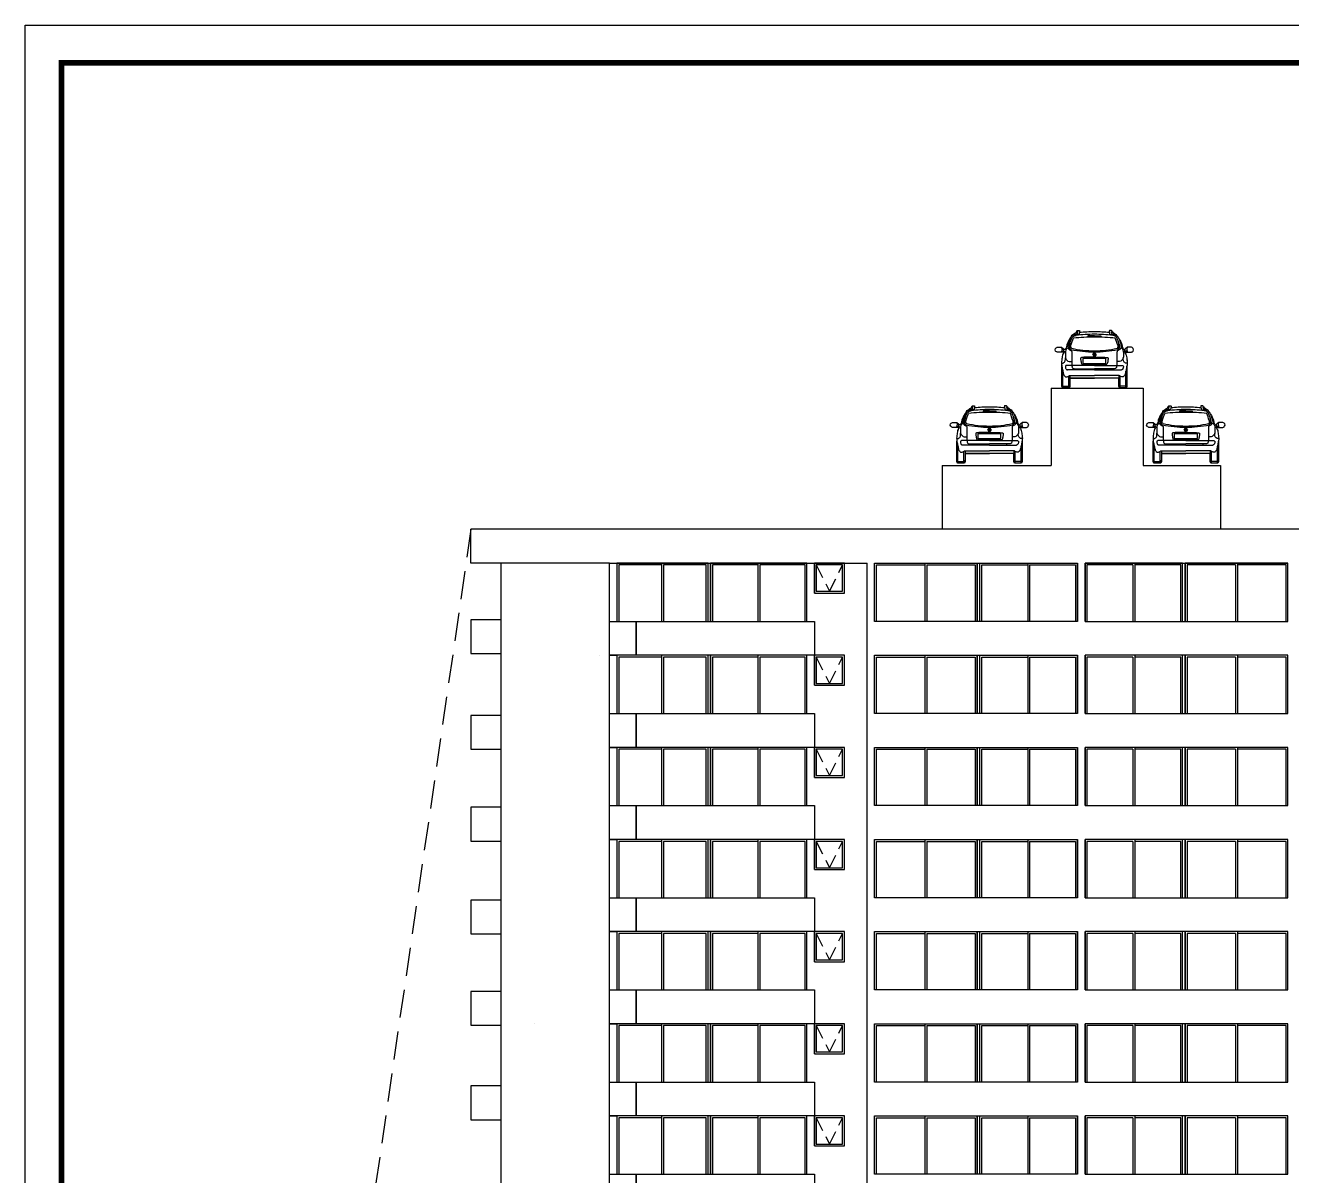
# Model space of a CAD drawing. Header units: millimetres. Extents: x 1217 to 2428, y 234 to 644.
# Drawn here: x 1978.52 to 2012.21, y 417.31 to 447.9 of the extents above; entities that cross this region are included whole.
import ezdxf

# ---------------------------------------------------------------- set-up
doc = ezdxf.new("R2010")
doc.units = ezdxf.units.MM
doc.linetypes.add('HIDDEN', pattern=[0.375, 0.25, -0.125])
doc.linetypes.add('HIDDEN2', pattern=[0.1875, 0.125, -0.0625])
for name, color, linetype in [('0.1', 251, 'Continuous'), ('0.2', 2, 'Continuous'), ('0.3', 6, 'Continuous')]:
    doc.layers.add(name, color=color, linetype=linetype)

# ---------------------------------------------------------------- blocks, each defined once
blk = doc.blocks.new('aut7')
at = {"layer": '0.1'}
for p, q in [((383849.373, 7753100.053, 0), (383849.373, 7753099.998, 0)), ((383849.393, 7753100.074, 0), (383849.393, 7753100.006, 0)), ((383849.448, 7753100.131, 0), (383849.412, 7753100.064, 0)), ((383849.448, 7753100.131, 0), (383849.419, 7753100.076, 0)), ((383849.468, 7753100.117, 0), (383849.45, 7753100.035, 0)), ((383849.522, 7753100.126, 0), (383849.511, 7753100.05, 0)), ((383849.522, 7753100.126, 0), (383849.517, 7753100.09, 0)), ((383849.917, 7753100.008, 0), (383849.745, 7753100.008, 0)), ((383849.745, 7753100.008, 0), (383849.745, 7753099.982, 0)), ((383849.745, 7753099.982, 0), (383849.917, 7753099.982, 0)), ((383849.917, 7753100.008, 0), (383850.089, 7753100.008, 0)), ((383850.089, 7753099.982, 0), (383849.917, 7753099.982, 0)), ((383850.089, 7753100.008, 0), (383850.089, 7753099.982, 0)), ((383850.313, 7753100.126, 0), (383850.323, 7753100.05, 0)), ((383850.313, 7753100.126, 0), (383850.318, 7753100.09, 0)), ((383850.367, 7753100.117, 0), (383850.384, 7753100.035, 0)), ((383850.386, 7753100.131, 0), (383850.422, 7753100.064, 0)), ((383850.386, 7753100.131, 0), (383850.416, 7753100.076, 0)), ((383850.441, 7753100.074, 0), (383850.441, 7753100.006, 0)), ((383850.461, 7753100.053, 0), (383850.461, 7753099.998, 0)), ((383849.103, 7753099.599, 0), (383849.102, 7753099.651, 0)), ((383850.731, 7753099.599, 0), (383850.732, 7753099.651, 0)), ((383849.11, 7753099.573, 0), (383848.933, 7753099.573, 0)), ((383849.11, 7753099.573, 0), (383848.933, 7753099.573, 0)), ((383849.047, 7753099.599, 0), (383849.116, 7753099.599, 0)), ((383849.116, 7753099.599, 0), (383849.11, 7753099.573, 0)), ((383849.316, 7753099.566, 0), (383849.316, 7753099.24, 0)), ((383849.917, 7753099.434, 0), (383849.672, 7753099.434, 0)), ((383849.872, 7753099.504, 0), (383849.901, 7753099.558, 0)), ((383849.872, 7753099.504, 0), (383849.901, 7753099.452, 0)), ((383849.872, 7753099.504, 0), (383849.898, 7753099.504, 0)), ((383849.898, 7753099.504, 0), (383849.911, 7753099.53, 0)), ((383849.898, 7753099.504, 0), (383849.912, 7753099.475, 0)), ((383849.901, 7753099.558, 0), (383849.917, 7753099.558, 0)), ((383849.901, 7753099.452, 0), (383849.917, 7753099.452, 0)), ((383849.911, 7753099.53, 0), (383849.917, 7753099.53, 0)), ((383849.912, 7753099.475, 0), (383849.917, 7753099.475, 0)), ((383849.933, 7753099.558, 0), (383849.917, 7753099.558, 0)), ((383849.924, 7753099.53, 0), (383849.917, 7753099.53, 0)), ((383849.922, 7753099.475, 0), (383849.917, 7753099.475, 0)), ((383849.933, 7753099.452, 0), (383849.917, 7753099.452, 0)), ((383849.917, 7753099.434, 0), (383850.162, 7753099.434, 0)), ((383849.936, 7753099.504, 0), (383849.922, 7753099.475, 0)), ((383849.936, 7753099.504, 0), (383849.924, 7753099.53, 0)), ((383849.963, 7753099.504, 0), (383849.933, 7753099.558, 0)), ((383849.963, 7753099.504, 0), (383849.933, 7753099.452, 0)), ((383849.963, 7753099.504, 0), (383849.936, 7753099.504, 0)), ((383850.518, 7753099.566, 0), (383850.518, 7753099.24, 0)), ((383850.718, 7753099.599, 0), (383850.724, 7753099.573, 0)), ((383850.788, 7753099.599, 0), (383850.718, 7753099.599, 0)), ((383850.724, 7753099.573, 0), (383850.902, 7753099.573, 0)), ((383850.724, 7753099.573, 0), (383850.902, 7753099.573, 0)), ((383849.05, 7753098.652, 0), (383849.05, 7753099.201, 0)), ((383849.078, 7753098.618, 0), (383849.078, 7753099.068, 0)), ((383849.917, 7753099.219, 0), (383849.174, 7753099.219, 0)), ((383849.917, 7753099.103, 0), (383849.201, 7753099.103, 0)), ((383849.417, 7753099.13, 0), (383849.917, 7753099.13, 0)), ((383849.464, 7753099.129, 0), (383849.464, 7753099.103, 0)), ((383849.917, 7753099.245, 0), (383849.616, 7753099.245, 0)), ((383849.917, 7753099.245, 0), (383850.218, 7753099.245, 0)), ((383849.917, 7753099.219, 0), (383850.66, 7753099.219, 0)), ((383850.418, 7753099.13, 0), (383849.917, 7753099.13, 0)), ((383849.917, 7753099.103, 0), (383850.634, 7753099.103, 0)), ((383850.37, 7753099.129, 0), (383850.37, 7753099.103, 0)), ((383850.756, 7753098.618, 0), (383850.756, 7753099.068, 0)), ((383850.784, 7753098.652, 0), (383850.784, 7753099.201, 0)), ((383849.05, 7753098.702, 0), (383849.067, 7753098.668, 0)), ((383849.067, 7753098.668, 0), (383849.253, 7753098.668, 0)), ((383849.236, 7753098.618, 0), (383849.236, 7753098.936, 0)), ((383849.253, 7753098.668, 0), (383849.268, 7753098.702, 0)), ((383849.254, 7753098.951, 0), (383849.917, 7753098.951, 0)), ((383849.268, 7753098.951, 0), (383849.268, 7753098.652, 0)), ((383849.268, 7753098.877, 0), (383849.917, 7753098.877, 0)), ((383850.58, 7753098.951, 0), (383849.917, 7753098.951, 0)), ((383850.566, 7753098.877, 0), (383849.917, 7753098.877, 0)), ((383850.566, 7753098.951, 0), (383850.566, 7753098.652, 0)), ((383850.581, 7753098.668, 0), (383850.566, 7753098.702, 0)), ((383850.767, 7753098.668, 0), (383850.581, 7753098.668, 0)), ((383850.599, 7753098.618, 0), (383850.599, 7753098.936, 0)), ((383850.784, 7753098.702, 0), (383850.767, 7753098.668, 0))]:
    blk.add_line(p, q, dxfattribs=at)
at = {"layer": '0.1', "elevation": 0}
blk.add_lwpolyline([(383850.318, 7753100.09, 0.025593), (383849.917, 7753100.11, 0.025593), (383849.517, 7753100.09)], format="xyb", dxfattribs=at)
blk.add_lwpolyline([(383849.608, 7753099.272), (383850.223, 7753099.272), (383850.223, 7753099.403), (383849.608, 7753099.403)], close=True, dxfattribs=at)
blk.add_lwpolyline([(383850.784, 7753099.201), (383850.784, 7753098.652), (383850.767, 7753098.618), (383850.581, 7753098.618), (383850.566, 7753098.652), (383850.566, 7753098.877), (383849.917, 7753098.877), (383849.268, 7753098.877), (383849.268, 7753098.652), (383849.253, 7753098.618), (383849.067, 7753098.618), (383849.05, 7753098.652), (383849.05, 7753099.201)], dxfattribs=at)
at = {"layer": '0.1'}
for centre, radius, start, end in [((383849.906, 7753096.217, 0), 3.828, 89.8385, 97.1418), ((383849.913, 7753096.19, 0), 3.92, 89.9315, 95.793), ((383849.922, 7753096.19, 0), 3.92, 84.207, 90.0685), ((383849.928, 7753096.217, 0), 3.828, 82.8582, 90.1615), ((383849.997, 7753103.478, 0), 3.904, 259.6344, 268.8274), ((383849.917, 7753102.485, 0), 2.877, 257.8843, 270), ((383849.913, 7753094.328, 0), 5.642, 89.9622, 95.6249), ((383849.921, 7753094.328, 0), 5.642, 84.3751, 90.0378), ((383849.917, 7753102.485, 0), 2.877, 270, 282.1157), ((383849.837, 7753103.478, 0), 3.904, 271.1726, 280.3656)]:
    blk.add_arc(centre, radius, start, end, dxfattribs=at)
for points in [[(383849.347, 7753100.036, 0), (383849.278, 7753099.95, 0), (383849.202, 7753099.731, 0), (383849.17, 7753099.652, 0), (383849.157, 7753099.623, 0), (383849.146, 7753099.546, 0), (383849.145, 7753099.448, 0), (383849.156, 7753099.392, 0), (383849.187, 7753099.353, 0), (383849.246, 7753099.321, 0), (383849.321, 7753099.32, 0)], [(383849.261, 7753099.923, 0), (383849.308, 7753099.995, 0), (383849.35, 7753100.037, 0), (383849.368, 7753100.046, 0), (383849.382, 7753100.068, 0), (383849.419, 7753100.076, 0)], [(383849.261, 7753099.923, 0), (383849.308, 7753099.995, 0), (383849.35, 7753100.037, 0), (383849.368, 7753100.046, 0), (383849.382, 7753100.068, 0), (383849.419, 7753100.076, 0)], [(383849.511, 7753100.05, 0), (383849.503, 7753100.042, 0), (383849.479, 7753100.037, 0), (383849.422, 7753100.036, 0), (383849.411, 7753100.04, 0), (383849.408, 7753100.053, 0), (383849.412, 7753100.064, 0)], [(383849.448, 7753100.131, 0), (383849.457, 7753100.139, 0), (383849.467, 7753100.144, 0), (383849.512, 7753100.144, 0), (383849.522, 7753100.137, 0), (383849.522, 7753100.126, 0)], [(383849.448, 7753100.131, 0), (383849.457, 7753100.139, 0), (383849.467, 7753100.144, 0), (383849.512, 7753100.144, 0), (383849.522, 7753100.137, 0), (383849.522, 7753100.126, 0)], [(383850.386, 7753100.131, 0), (383850.377, 7753100.139, 0), (383850.367, 7753100.144, 0), (383850.322, 7753100.144, 0), (383850.312, 7753100.137, 0), (383850.313, 7753100.126, 0)], [(383850.386, 7753100.131, 0), (383850.377, 7753100.139, 0), (383850.367, 7753100.144, 0), (383850.322, 7753100.144, 0), (383850.312, 7753100.137, 0), (383850.313, 7753100.126, 0)], [(383850.323, 7753100.05, 0), (383850.331, 7753100.042, 0), (383850.355, 7753100.037, 0), (383850.413, 7753100.036, 0), (383850.423, 7753100.04, 0), (383850.426, 7753100.053, 0), (383850.422, 7753100.064, 0)], [(383850.574, 7753099.923, 0), (383850.527, 7753099.995, 0), (383850.484, 7753100.037, 0), (383850.466, 7753100.046, 0), (383850.453, 7753100.068, 0), (383850.416, 7753100.076, 0)], [(383850.574, 7753099.923, 0), (383850.527, 7753099.995, 0), (383850.484, 7753100.037, 0), (383850.466, 7753100.046, 0), (383850.453, 7753100.068, 0), (383850.416, 7753100.076, 0)], [(383850.488, 7753100.036, 0), (383850.556, 7753099.95, 0), (383850.633, 7753099.731, 0), (383850.664, 7753099.652, 0), (383850.677, 7753099.623, 0), (383850.689, 7753099.546, 0), (383850.69, 7753099.448, 0), (383850.678, 7753099.392, 0), (383850.648, 7753099.353, 0), (383850.588, 7753099.321, 0), (383850.514, 7753099.32, 0)], [(383848.933, 7753099.573, 0), (383848.906, 7753099.582, 0), (383848.885, 7753099.6, 0), (383848.884, 7753099.669, 0), (383848.902, 7753099.686, 0), (383848.93, 7753099.699, 0), (383848.988, 7753099.705, 0), (383849.044, 7753099.698, 0), (383849.082, 7753099.673, 0), (383849.114, 7753099.638, 0)], [(383848.933, 7753099.573, 0), (383848.906, 7753099.582, 0), (383848.885, 7753099.6, 0), (383848.884, 7753099.669, 0), (383848.902, 7753099.686, 0), (383848.93, 7753099.699, 0), (383848.988, 7753099.705, 0), (383849.044, 7753099.698, 0), (383849.082, 7753099.673, 0), (383849.114, 7753099.638, 0)], [(383849.028, 7753099.703, 0), (383849.055, 7753099.665, 0), (383849.051, 7753099.615, 0), (383849.042, 7753099.589, 0), (383849.022, 7753099.573, 0)], [(383849.261, 7753099.923, 0), (383849.185, 7753099.763, 0), (383849.163, 7753099.68, 0), (383849.148, 7753099.656, 0), (383849.134, 7753099.64, 0), (383849.114, 7753099.638, 0)], [(383849.261, 7753099.923, 0), (383849.185, 7753099.763, 0), (383849.163, 7753099.68, 0), (383849.148, 7753099.656, 0), (383849.134, 7753099.64, 0), (383849.114, 7753099.638, 0)], [(383849.164, 7753099.642, 0), (383849.185, 7753099.667, 0), (383849.22, 7753099.671, 0), (383849.233, 7753099.67, 0)], [(383849.233, 7753099.67, 0), (383849.233, 7753099.651, 0), (383849.256, 7753099.635, 0), (383849.289, 7753099.616, 0), (383849.306, 7753099.603, 0), (383849.315, 7753099.585, 0), (383849.316, 7753099.566, 0)], [(383849.233, 7753099.67, 0), (383849.245, 7753099.737, 0), (383849.258, 7753099.792, 0), (383849.287, 7753099.873, 0)], [(383849.313, 7753099.672, 0), (383849.295, 7753099.676, 0), (383849.289, 7753099.705, 0), (383849.287, 7753099.726, 0), (383849.293, 7753099.755, 0), (383849.36, 7753099.943, 0)], [(383850.521, 7753099.672, 0), (383850.539, 7753099.676, 0), (383850.545, 7753099.705, 0), (383850.548, 7753099.726, 0), (383850.541, 7753099.755, 0), (383850.474, 7753099.943, 0)], [(383850.601, 7753099.67, 0), (383850.601, 7753099.651, 0), (383850.579, 7753099.635, 0), (383850.546, 7753099.616, 0), (383850.528, 7753099.603, 0), (383850.52, 7753099.585, 0), (383850.518, 7753099.566, 0)], [(383850.601, 7753099.67, 0), (383850.59, 7753099.737, 0), (383850.577, 7753099.792, 0), (383850.548, 7753099.873, 0)], [(383850.574, 7753099.923, 0), (383850.649, 7753099.763, 0), (383850.671, 7753099.68, 0), (383850.686, 7753099.656, 0), (383850.701, 7753099.64, 0), (383850.721, 7753099.638, 0)], [(383850.574, 7753099.923, 0), (383850.649, 7753099.763, 0), (383850.671, 7753099.68, 0), (383850.686, 7753099.656, 0), (383850.701, 7753099.64, 0), (383850.721, 7753099.638, 0)], [(383850.67, 7753099.642, 0), (383850.65, 7753099.667, 0), (383850.614, 7753099.671, 0), (383850.601, 7753099.67, 0)], [(383850.902, 7753099.573, 0), (383850.928, 7753099.582, 0), (383850.949, 7753099.6, 0), (383850.95, 7753099.669, 0), (383850.932, 7753099.686, 0), (383850.904, 7753099.699, 0), (383850.846, 7753099.705, 0), (383850.79, 7753099.698, 0), (383850.753, 7753099.673, 0), (383850.721, 7753099.638, 0)], [(383850.902, 7753099.573, 0), (383850.928, 7753099.582, 0), (383850.949, 7753099.6, 0), (383850.95, 7753099.669, 0), (383850.932, 7753099.686, 0), (383850.904, 7753099.699, 0), (383850.846, 7753099.705, 0), (383850.79, 7753099.698, 0), (383850.753, 7753099.673, 0), (383850.721, 7753099.638, 0)], [(383850.807, 7753099.703, 0), (383850.779, 7753099.665, 0), (383850.784, 7753099.615, 0), (383850.792, 7753099.589, 0), (383850.813, 7753099.573, 0)], [(383849.114, 7753099.573, 0), (383849.081, 7753099.516, 0), (383849.054, 7753099.389, 0), (383849.044, 7753099.248, 0), (383849.064, 7753099.135, 0), (383849.086, 7753099.031, 0), (383849.116, 7753098.947, 0), (383849.15, 7753098.917, 0), (383849.19, 7753098.91, 0), (383849.231, 7753098.932, 0), (383849.254, 7753098.951, 0)], [(383849.043, 7753099.272, 0), (383849.089, 7753099.28, 0), (383849.124, 7753099.307, 0), (383849.143, 7753099.34, 0), (383849.148, 7753099.42, 0)], [(383849.672, 7753099.434, 0), (383849.602, 7753099.431, 0), (383849.572, 7753099.426, 0), (383849.555, 7753099.416, 0), (383849.552, 7753099.385, 0), (383849.568, 7753099.289, 0), (383849.584, 7753099.248, 0), (383849.616, 7753099.245, 0)], [(383850.162, 7753099.434, 0), (383850.233, 7753099.431, 0), (383850.262, 7753099.426, 0), (383850.28, 7753099.416, 0), (383850.283, 7753099.385, 0), (383850.266, 7753099.289, 0), (383850.25, 7753099.248, 0), (383850.218, 7753099.245, 0)], [(383850.721, 7753099.573, 0), (383850.753, 7753099.516, 0), (383850.78, 7753099.389, 0), (383850.79, 7753099.248, 0), (383850.77, 7753099.135, 0), (383850.748, 7753099.031, 0), (383850.718, 7753098.947, 0), (383850.684, 7753098.917, 0), (383850.644, 7753098.91, 0), (383850.604, 7753098.932, 0), (383850.58, 7753098.951, 0)], [(383850.791, 7753099.272, 0), (383850.746, 7753099.28, 0), (383850.711, 7753099.307, 0), (383850.691, 7753099.34, 0), (383850.686, 7753099.42, 0)], [(383849.316, 7753099.24, 0), (383849.325, 7753099.178, 0), (383849.334, 7753099.152, 0), (383849.417, 7753099.13, 0)], [(383850.518, 7753099.24, 0), (383850.509, 7753099.178, 0), (383850.5, 7753099.152, 0), (383850.418, 7753099.13, 0)]]:
    blk.add_spline(points, degree=3, dxfattribs=at)
for points, knots in [([(383849.295, 7753099.638, 0), (383849.28, 7753099.64, 0), (383849.262, 7753099.671, 0), (383849.258, 7753099.724, 0), (383849.265, 7753099.777, 0), (383849.275, 7753099.847, 0), (383849.302, 7753099.916, 0), (383849.343, 7753099.99, 0), (383849.397, 7753100.008, 0), (383849.425, 7753100.014, 0), (383849.431, 7753100.015, 0)], [0, 0, 0, 0, 0.042606, 0.0923859, 0.1523141, 0.2073811, 0.3022424, 0.3770388, 0.4476693, 0.463704, 0.463704, 0.463704, 0.463704]), ([(383850.54, 7753099.638, 0), (383850.555, 7753099.64, 0), (383850.572, 7753099.671, 0), (383850.577, 7753099.724, 0), (383850.57, 7753099.777, 0), (383850.559, 7753099.847, 0), (383850.532, 7753099.916, 0), (383850.491, 7753099.99, 0), (383850.438, 7753100.008, 0), (383850.409, 7753100.014, 0), (383850.404, 7753100.015, 0)], [0, 0, 0, 0, 0.042606, 0.0923859, 0.1523141, 0.2073811, 0.3022424, 0.3770388, 0.4476693, 0.463704, 0.463704, 0.463704, 0.463704]), ([(383849.11, 7753099.573, 0), (383849.1, 7753099.555, 0), (383849.067, 7753099.498, 0), (383849.055, 7753099.385, 0), (383849.039, 7753099.279, 0), (383849.047, 7753099.217, 0), (383849.05, 7753099.201, 0)], [0, 0, 0, 0, 0.0640653, 0.1944288, 0.3357799, 0.3826424, 0.3826424, 0.3826424, 0.3826424]), ([(383850.724, 7753099.573, 0), (383850.735, 7753099.555, 0), (383850.767, 7753099.498, 0), (383850.78, 7753099.385, 0), (383850.796, 7753099.279, 0), (383850.787, 7753099.217, 0), (383850.784, 7753099.201, 0)], [0, 0, 0, 0, 0.0640653, 0.1944288, 0.3357799, 0.3826424, 0.3826424, 0.3826424, 0.3826424]), ([(383849.174, 7753099.219, 0), (383849.169, 7753099.219, 0), (383849.159, 7753099.215, 0), (383849.145, 7753099.2, 0), (383849.145, 7753099.172, 0), (383849.151, 7753099.145, 0), (383849.161, 7753099.12, 0), (383849.179, 7753099.105, 0), (383849.194, 7753099.103, 0), (383849.201, 7753099.103, 0)], [0.0148251, 0.0148251, 0.0148251, 0.0148251, 0.0299472, 0.0453318, 0.0747039, 0.1069598, 0.1304417, 0.1528701, 0.1738631, 0.1738631, 0.1738631, 0.1738631]), ([(383850.66, 7753099.219, 0), (383850.665, 7753099.219, 0), (383850.675, 7753099.215, 0), (383850.689, 7753099.2, 0), (383850.689, 7753099.172, 0), (383850.684, 7753099.145, 0), (383850.673, 7753099.12, 0), (383850.655, 7753099.105, 0), (383850.641, 7753099.103, 0), (383850.634, 7753099.103, 0)], [0.0148251, 0.0148251, 0.0148251, 0.0148251, 0.0299472, 0.0453318, 0.0747039, 0.1069598, 0.1304417, 0.1528701, 0.1738631, 0.1738631, 0.1738631, 0.1738631])]:
    blk.add_open_spline(points, degree=3, knots=knots, dxfattribs=at)

msp = doc.modelspace()

# ---------------------------------------------------------------- linework, layer by layer
at = {"layer": '0.1', "ltscale": 3}
msp.add_lwpolyline([(1978.52436, 357.90321), (1978.52436, 447.90321), (2038.52436, 447.90321), (2038.52436, 357.90321), (1978.52436, 357.90321)], dxfattribs=at)
at = {"layer": '0.1', "ltscale": 3, "const_width": 0.15}
msp.add_lwpolyline([(1979.4884, 358.90321), (1979.4884, 446.90321), (2037.4884, 446.90321), (2037.4884, 358.90321)], close=True, dxfattribs=at)
at = {"layer": '0.1', "ltscale": 3, "elevation": 0}
for points in [[(2005.81305, 438.25099), (2005.81305, 436.20099)], [(2005.81305, 438.25099), (2008.26305, 438.25099)], [(2008.26305, 438.25099), (2008.26305, 436.20099)], [(2002.91292, 436.20099), (2002.91292, 434.50099)], [(2002.91292, 436.20099), (2005.81305, 436.20099)], [(2008.26305, 436.20099), (2010.31304, 436.20099)], [(2010.31304, 436.20099), (2010.31304, 434.50099)], [(1996.68438, 432.05099), (1996.68438, 433.60099), (1994.2603, 433.60099), (1994.2603, 432.05099)], [(1995.44734, 433.55099), (1994.3103, 433.55099), (1994.3103, 432.05099)], [(1995.44734, 433.60099), (1995.44734, 432.05099)], [(1996.63438, 432.05099), (1996.63438, 433.55099), (1995.49734, 433.55099)], [(1995.49734, 433.55099), (1995.49734, 432.05099)], [(1999.31586, 432.05099), (1999.31586, 433.60099), (1996.75436, 433.60099), (1996.75436, 432.05099)], [(1998.01011, 433.55099), (1996.80436, 433.55099), (1996.80436, 432.05099)], [(1998.01011, 433.60099), (1998.01011, 432.05099)], [(1999.26586, 432.05099), (1999.26586, 433.55099), (1998.06011, 433.55099)], [(1998.06011, 433.55099), (1998.06011, 432.05099)], [(2001.1154, 432.05099), (2001.1154, 433.60099), (2003.84546, 433.60099), (2003.84546, 432.05099)], [(2001.1654, 432.05099), (2001.1654, 433.55099), (2002.45543, 433.55099)], [(2002.45543, 433.60099), (2002.45543, 432.05099)], [(2002.50543, 433.55099), (2003.79546, 433.55099), (2003.79546, 432.05099)], [(2002.50543, 433.55099), (2002.50543, 432.05099)], [(2003.91546, 432.05099), (2003.91546, 433.60099), (2006.51295, 433.60099), (2006.51295, 432.05099)], [(2003.96546, 432.05099), (2003.96546, 433.55099), (2005.1892, 433.55099)], [(2005.1892, 433.60099), (2005.1892, 432.05099)], [(2005.2392, 433.55099), (2006.46295, 433.55099), (2006.46295, 432.05099)], [(2005.2392, 433.55099), (2005.2392, 432.05099)], [(2009.3105, 432.05099), (2009.3105, 433.60099), (2006.71301, 433.60099), (2006.71301, 432.05099)], [(2007.98675, 433.55099), (2006.76301, 433.55099), (2006.76301, 432.05099)], [(2007.98675, 433.55099), (2007.98675, 432.05099)], [(2008.03675, 433.60099), (2008.03675, 432.05099)], [(2009.2605, 432.05099), (2009.2605, 433.55099), (2008.03675, 433.55099)], [(2012.11056, 432.05099), (2012.11056, 433.60099), (2009.3805, 433.60099), (2009.3805, 432.05099)], [(2010.72053, 433.55099), (2009.4305, 433.55099), (2009.4305, 432.05099)], [(2010.72053, 433.55099), (2010.72053, 432.05099)], [(2010.77053, 433.60099), (2010.77053, 432.05099)], [(2012.06056, 432.05099), (2012.06056, 433.55099), (2010.77053, 433.55099)], [(1991.17998, 432.09334), (1990.37795, 432.09334), (1990.37795, 431.19334), (1991.17998, 431.19334)], [(1996.68438, 429.60099), (1996.68438, 431.15099), (1994.2603, 431.15099), (1994.2603, 429.60099)], [(1995.44734, 431.10099), (1994.3103, 431.10099), (1994.3103, 429.60099)], [(1995.44734, 431.15099), (1995.44734, 429.60099)], [(1996.63438, 429.60099), (1996.63438, 431.10099), (1995.49734, 431.10099)], [(1995.49734, 431.10099), (1995.49734, 429.60099)], [(1999.31586, 429.60099), (1999.31586, 431.15099), (1996.75436, 431.15099), (1996.75436, 429.60099)], [(1998.01011, 431.10099), (1996.80436, 431.10099), (1996.80436, 429.60099)], [(1998.01011, 431.15099), (1998.01011, 429.60099)], [(1999.26586, 429.60099), (1999.26586, 431.10099), (1998.06011, 431.10099)], [(1998.06011, 431.10099), (1998.06011, 429.60099)], [(2001.1154, 429.60099), (2001.1154, 431.15099), (2003.84546, 431.15099), (2003.84546, 429.60099)], [(2001.1654, 429.60099), (2001.1654, 431.10099), (2002.45543, 431.10099)], [(2002.45543, 431.15099), (2002.45543, 429.60099)], [(2002.50543, 431.10099), (2003.79546, 431.10099), (2003.79546, 429.60099)], [(2002.50543, 431.10099), (2002.50543, 429.60099)], [(2003.91546, 429.60099), (2003.91546, 431.15099), (2006.51295, 431.15099), (2006.51295, 429.60099)], [(2003.96546, 429.60099), (2003.96546, 431.10099), (2005.1892, 431.10099)], [(2005.1892, 431.15099), (2005.1892, 429.60099)], [(2005.2392, 431.10099), (2006.46295, 431.10099), (2006.46295, 429.60099)], [(2005.2392, 431.10099), (2005.2392, 429.60099)], [(2009.3105, 429.60099), (2009.3105, 431.15099), (2006.71301, 431.15099), (2006.71301, 429.60099)], [(2007.98675, 431.10099), (2006.76301, 431.10099), (2006.76301, 429.60099)], [(2007.98675, 431.10099), (2007.98675, 429.60099)], [(2008.03675, 431.15099), (2008.03675, 429.60099)], [(2009.2605, 429.60099), (2009.2605, 431.10099), (2008.03675, 431.10099)], [(2012.11056, 429.60099), (2012.11056, 431.15099), (2009.3805, 431.15099), (2009.3805, 429.60099)], [(2010.72053, 431.10099), (2009.4305, 431.10099), (2009.4305, 429.60099)], [(2010.72053, 431.10099), (2010.72053, 429.60099)], [(2010.77053, 431.15099), (2010.77053, 429.60099)], [(2012.06056, 429.60099), (2012.06056, 431.10099), (2010.77053, 431.10099)], [(1991.17998, 429.55124), (1990.37795, 429.55124), (1990.37795, 428.65124), (1991.17998, 428.65124)], [(1996.68438, 427.15099), (1996.68438, 428.70099), (1994.2603, 428.70099), (1994.2603, 427.15099)], [(1995.44734, 428.65099), (1994.3103, 428.65099), (1994.3103, 427.15099)], [(1995.44734, 428.70099), (1995.44734, 427.15099)], [(1996.63438, 427.15099), (1996.63438, 428.65099), (1995.49734, 428.65099)], [(1995.49734, 428.65099), (1995.49734, 427.15099)], [(1999.31586, 427.15099), (1999.31586, 428.70099), (1996.75436, 428.70099), (1996.75436, 427.15099)], [(1998.01011, 428.65099), (1996.80436, 428.65099), (1996.80436, 427.15099)], [(1998.01011, 428.70099), (1998.01011, 427.15099)], [(1999.26586, 427.15099), (1999.26586, 428.65099), (1998.06011, 428.65099)], [(1998.06011, 428.65099), (1998.06011, 427.15099)], [(2001.1154, 427.15099), (2001.1154, 428.70099), (2003.84546, 428.70099), (2003.84546, 427.15099)], [(2001.1654, 427.15099), (2001.1654, 428.65099), (2002.45543, 428.65099)], [(2002.45543, 428.70099), (2002.45543, 427.15099)], [(2002.50543, 428.65099), (2003.79546, 428.65099), (2003.79546, 427.15099)], [(2002.50543, 428.65099), (2002.50543, 427.15099)], [(2003.91546, 427.15099), (2003.91546, 428.70099), (2006.51295, 428.70099), (2006.51295, 427.15099)], [(2003.96546, 427.15099), (2003.96546, 428.65099), (2005.1892, 428.65099)], [(2005.1892, 428.70099), (2005.1892, 427.15099)], [(2005.2392, 428.65099), (2006.46295, 428.65099), (2006.46295, 427.15099)], [(2005.2392, 428.65099), (2005.2392, 427.15099)], [(2009.3105, 427.15099), (2009.3105, 428.70099), (2006.71301, 428.70099), (2006.71301, 427.15099)], [(2007.98675, 428.65099), (2006.76301, 428.65099), (2006.76301, 427.15099)], [(2007.98675, 428.65099), (2007.98675, 427.15099)], [(2008.03675, 428.70099), (2008.03675, 427.15099)], [(2009.2605, 427.15099), (2009.2605, 428.65099), (2008.03675, 428.65099)], [(2012.11056, 427.15099), (2012.11056, 428.70099), (2009.3805, 428.70099), (2009.3805, 427.15099)], [(2010.72053, 428.65099), (2009.4305, 428.65099), (2009.4305, 427.15099)], [(2010.72053, 428.65099), (2010.72053, 427.15099)], [(2010.77053, 428.70099), (2010.77053, 427.15099)], [(2012.06056, 427.15099), (2012.06056, 428.65099), (2010.77053, 428.65099)], [(1991.17998, 427.10661), (1990.37795, 427.10661), (1990.37795, 426.20661), (1991.17998, 426.20661)], [(1996.68438, 424.70099), (1996.68438, 426.25099), (1994.2603, 426.25099), (1994.2603, 424.70099)], [(1995.44734, 426.20099), (1994.3103, 426.20099), (1994.3103, 424.70099)], [(1995.44734, 426.25099), (1995.44734, 424.70099)], [(1996.63438, 424.70099), (1996.63438, 426.20099), (1995.49734, 426.20099)], [(1995.49734, 426.20099), (1995.49734, 424.70099)], [(1999.31586, 424.70099), (1999.31586, 426.25099), (1996.75436, 426.25099), (1996.75436, 424.70099)], [(1998.01011, 426.20099), (1996.80436, 426.20099), (1996.80436, 424.70099)], [(1998.01011, 426.25099), (1998.01011, 424.70099)], [(1999.26586, 424.70099), (1999.26586, 426.20099), (1998.06011, 426.20099)], [(1998.06011, 426.20099), (1998.06011, 424.70099)], [(2001.1154, 424.70099), (2001.1154, 426.25099), (2003.84546, 426.25099), (2003.84546, 424.70099)], [(2001.1654, 424.70099), (2001.1654, 426.20099), (2002.45543, 426.20099)], [(2002.45543, 426.25099), (2002.45543, 424.70099)], [(2002.50543, 426.20099), (2003.79546, 426.20099), (2003.79546, 424.70099)], [(2002.50543, 426.20099), (2002.50543, 424.70099)], [(2003.91546, 424.70099), (2003.91546, 426.25099), (2006.51295, 426.25099), (2006.51295, 424.70099)], [(2003.96546, 424.70099), (2003.96546, 426.20099), (2005.1892, 426.20099)], [(2005.1892, 426.25099), (2005.1892, 424.70099)], [(2005.2392, 426.20099), (2006.46295, 426.20099), (2006.46295, 424.70099)], [(2005.2392, 426.20099), (2005.2392, 424.70099)], [(2009.3105, 424.70099), (2009.3105, 426.25099), (2006.71301, 426.25099), (2006.71301, 424.70099)], [(2007.98675, 426.20099), (2006.76301, 426.20099), (2006.76301, 424.70099)], [(2007.98675, 426.20099), (2007.98675, 424.70099)], [(2008.03675, 426.25099), (2008.03675, 424.70099)], [(2009.2605, 424.70099), (2009.2605, 426.20099), (2008.03675, 426.20099)], [(2012.11056, 424.70099), (2012.11056, 426.25099), (2009.3805, 426.25099), (2009.3805, 424.70099)], [(2010.72053, 426.20099), (2009.4305, 426.20099), (2009.4305, 424.70099)], [(2010.72053, 426.20099), (2010.72053, 424.70099)], [(2010.77053, 426.25099), (2010.77053, 424.70099)], [(2012.06056, 424.70099), (2012.06056, 426.20099), (2010.77053, 426.20099)], [(1991.17998, 424.63862), (1990.37795, 424.63862), (1990.37795, 423.73862), (1991.17998, 423.73862)], [(1996.68438, 422.25099), (1996.68438, 423.80099), (1994.2603, 423.80099), (1994.2603, 422.25099)], [(1995.44734, 423.80099), (1995.44734, 422.25099)], [(1999.31586, 422.25099), (1999.31586, 423.80099), (1996.75436, 423.80099), (1996.75436, 422.25099)], [(1998.01011, 423.80099), (1998.01011, 422.25099)], [(2001.1154, 422.25099), (2001.1154, 423.80099), (2003.84546, 423.80099), (2003.84546, 422.25099)], [(2002.45543, 423.80099), (2002.45543, 422.25099)], [(2003.91546, 422.25099), (2003.91546, 423.80099), (2006.51295, 423.80099), (2006.51295, 422.25099)], [(2005.1892, 423.80099), (2005.1892, 422.25099)], [(2009.3105, 422.25099), (2009.3105, 423.80099), (2006.71301, 423.80099), (2006.71301, 422.25099)], [(2008.03675, 423.80099), (2008.03675, 422.25099)], [(2012.11056, 422.25099), (2012.11056, 423.80099), (2009.3805, 423.80099), (2009.3805, 422.25099)], [(2010.77053, 423.80099), (2010.77053, 422.25099)], [(1995.44734, 423.75099), (1994.3103, 423.75099), (1994.3103, 422.25099)], [(1996.63438, 422.25099), (1996.63438, 423.75099), (1995.49734, 423.75099)], [(1995.49734, 423.75099), (1995.49734, 422.25099)], [(1998.01011, 423.75099), (1996.80436, 423.75099), (1996.80436, 422.25099)], [(1999.26586, 422.25099), (1999.26586, 423.75099), (1998.06011, 423.75099)], [(1998.06011, 423.75099), (1998.06011, 422.25099)], [(2001.1654, 422.25099), (2001.1654, 423.75099), (2002.45543, 423.75099)], [(2002.50543, 423.75099), (2003.79546, 423.75099), (2003.79546, 422.25099)], [(2002.50543, 423.75099), (2002.50543, 422.25099)], [(2003.96546, 422.25099), (2003.96546, 423.75099), (2005.1892, 423.75099)], [(2005.2392, 423.75099), (2006.46295, 423.75099), (2006.46295, 422.25099)], [(2005.2392, 423.75099), (2005.2392, 422.25099)], [(2007.98675, 423.75099), (2006.76301, 423.75099), (2006.76301, 422.25099)], [(2007.98675, 423.75099), (2007.98675, 422.25099)], [(2009.2605, 422.25099), (2009.2605, 423.75099), (2008.03675, 423.75099)], [(2010.72053, 423.75099), (2009.4305, 423.75099), (2009.4305, 422.25099)], [(2010.72053, 423.75099), (2010.72053, 422.25099)], [(2012.06056, 422.25099), (2012.06056, 423.75099), (2010.77053, 423.75099)], [(1991.17998, 422.20918), (1990.37795, 422.20918), (1990.37795, 421.30918), (1991.17998, 421.30918)], [(1996.68438, 419.80099), (1996.68438, 421.35099), (1994.2603, 421.35099), (1994.2603, 419.80099)], [(1995.44734, 421.30099), (1994.3103, 421.30099), (1994.3103, 419.80099)], [(1995.44734, 421.35099), (1995.44734, 419.80099)], [(1996.63438, 419.80099), (1996.63438, 421.30099), (1995.49734, 421.30099)], [(1995.49734, 421.30099), (1995.49734, 419.80099)], [(1999.31586, 419.80099), (1999.31586, 421.35099), (1996.75436, 421.35099), (1996.75436, 419.80099)], [(1998.01011, 421.30099), (1996.80436, 421.30099), (1996.80436, 419.80099)], [(1998.01011, 421.35099), (1998.01011, 419.80099)], [(1999.26586, 419.80099), (1999.26586, 421.30099), (1998.06011, 421.30099)], [(1998.06011, 421.30099), (1998.06011, 419.80099)], [(2001.1154, 419.80099), (2001.1154, 421.35099), (2003.84546, 421.35099), (2003.84546, 419.80099)], [(2001.1654, 419.80099), (2001.1654, 421.30099), (2002.45543, 421.30099)], [(2002.45543, 421.35099), (2002.45543, 419.80099)], [(2002.50543, 421.30099), (2003.79546, 421.30099), (2003.79546, 419.80099)], [(2002.50543, 421.30099), (2002.50543, 419.80099)], [(2003.91546, 419.80099), (2003.91546, 421.35099), (2006.51295, 421.35099), (2006.51295, 419.80099)], [(2003.96546, 419.80099), (2003.96546, 421.30099), (2005.1892, 421.30099)], [(2005.1892, 421.35099), (2005.1892, 419.80099)], [(2005.2392, 421.30099), (2006.46295, 421.30099), (2006.46295, 419.80099)], [(2005.2392, 421.30099), (2005.2392, 419.80099)], [(2009.3105, 419.80099), (2009.3105, 421.35099), (2006.71301, 421.35099), (2006.71301, 419.80099)], [(2007.98675, 421.30099), (2006.76301, 421.30099), (2006.76301, 419.80099)], [(2007.98675, 421.30099), (2007.98675, 419.80099)], [(2008.03675, 421.35099), (2008.03675, 419.80099)], [(2009.2605, 419.80099), (2009.2605, 421.30099), (2008.03675, 421.30099)], [(2012.11056, 419.80099), (2012.11056, 421.35099), (2009.3805, 421.35099), (2009.3805, 419.80099)], [(2010.72053, 421.30099), (2009.4305, 421.30099), (2009.4305, 419.80099)], [(2010.72053, 421.30099), (2010.72053, 419.80099)], [(2010.77053, 421.35099), (2010.77053, 419.80099)], [(2012.06056, 419.80099), (2012.06056, 421.30099), (2010.77053, 421.30099)], [(1991.17998, 419.69914), (1990.37795, 419.69914), (1990.37795, 418.79914), (1991.17998, 418.79914)], [(1996.68438, 417.35099), (1996.68438, 418.90099), (1994.2603, 418.90099), (1994.2603, 417.35099)], [(1995.44734, 418.85099), (1994.3103, 418.85099), (1994.3103, 417.35099)], [(1995.44734, 418.90099), (1995.44734, 417.35099)], [(1996.63438, 417.35099), (1996.63438, 418.85099), (1995.49734, 418.85099)], [(1995.49734, 418.85099), (1995.49734, 417.35099)], [(1999.31586, 417.35099), (1999.31586, 418.90099), (1996.75436, 418.90099), (1996.75436, 417.35099)], [(1998.01011, 418.85099), (1996.80436, 418.85099), (1996.80436, 417.35099)], [(1998.01011, 418.90099), (1998.01011, 417.35099)], [(1999.26586, 417.35099), (1999.26586, 418.85099), (1998.06011, 418.85099)], [(1998.06011, 418.85099), (1998.06011, 417.35099)], [(2001.1154, 417.35099), (2001.1154, 418.90099), (2003.84546, 418.90099), (2003.84546, 417.35099)], [(2001.1654, 417.35099), (2001.1654, 418.85099), (2002.45543, 418.85099)], [(2002.45543, 418.90099), (2002.45543, 417.35099)], [(2002.50543, 418.85099), (2003.79546, 418.85099), (2003.79546, 417.35099)], [(2002.50543, 418.85099), (2002.50543, 417.35099)], [(2003.91546, 417.35099), (2003.91546, 418.90099), (2006.51295, 418.90099), (2006.51295, 417.35099)], [(2003.96546, 417.35099), (2003.96546, 418.85099), (2005.1892, 418.85099)], [(2005.1892, 418.90099), (2005.1892, 417.35099)], [(2005.2392, 418.85099), (2006.46295, 418.85099), (2006.46295, 417.35099)], [(2005.2392, 418.85099), (2005.2392, 417.35099)], [(2009.3105, 417.35099), (2009.3105, 418.90099), (2006.71301, 418.90099), (2006.71301, 417.35099)], [(2007.98675, 418.85099), (2006.76301, 418.85099), (2006.76301, 417.35099)], [(2007.98675, 418.85099), (2007.98675, 417.35099)], [(2008.03675, 418.90099), (2008.03675, 417.35099)], [(2009.2605, 417.35099), (2009.2605, 418.85099), (2008.03675, 418.85099)], [(2012.11056, 417.35099), (2012.11056, 418.90099), (2009.3805, 418.90099), (2009.3805, 417.35099)], [(2010.72053, 418.85099), (2009.4305, 418.85099), (2009.4305, 417.35099)], [(2010.72053, 418.85099), (2010.72053, 417.35099)], [(2010.77053, 418.90099), (2010.77053, 417.35099)], [(2012.06056, 417.35099), (2012.06056, 418.85099), (2010.77053, 418.85099)]]:
    msp.add_lwpolyline(points, dxfattribs=at)
at = {"layer": '0.1', "linetype": 'HIDDEN2', "ltscale": 3, "elevation": 0}
for points in [[(1999.56586, 433.55099), (1999.91579, 432.85099), (2000.26571, 433.55099)], [(1999.56586, 431.10099), (1999.91579, 430.40099), (2000.26571, 431.10099)], [(1999.56586, 428.65099), (1999.91579, 427.95099), (2000.26571, 428.65099)], [(1999.56586, 426.20099), (1999.91579, 425.50099), (2000.26571, 426.20099)], [(1999.56586, 423.75099), (1999.91579, 423.05099), (2000.26571, 423.75099)], [(1999.56586, 421.30099), (1999.91579, 420.60099), (2000.26571, 421.30099)], [(1999.56586, 418.85099), (1999.91579, 418.15099), (2000.26571, 418.85099)]]:
    msp.add_lwpolyline(points, dxfattribs=at)
at = {"layer": '0.2', "linetype": 'HIDDEN', "ltscale": 3}
msp.add_line((1990.37795, 434.50099, 0), (1983.49795, 387.17098, 0), dxfattribs=at)
at = {"layer": '0.2', "ltscale": 3}
for p, q in [((1991.17998, 417.35099, 0), (1991.17998, 433.58981, 0)), ((1991.17998, 431.19334, 0), (1991.17998, 431.19334, 0)), ((1991.17998, 431.19334, 0), (1991.17998, 431.19334, 0)), ((1993.78502, 431.15099, 0), (1993.78502, 431.15099, 0)), ((1991.17998, 428.65124, 0), (1991.17998, 428.65124, 0)), ((1991.17998, 428.65124, 0), (1991.17998, 428.65124, 0)), ((1991.17998, 426.20661, 0), (1991.17998, 426.20661, 0)), ((1991.17998, 426.20661, 0), (1991.17998, 426.20661, 0)), ((1991.17998, 423.73862, 0), (1991.17998, 423.73862, 0)), ((1991.17998, 423.73862, 0), (1991.17998, 423.73862, 0)), ((1991.17998, 421.30918, 0), (1991.17998, 421.30918, 0)), ((1991.17998, 421.30918, 0), (1991.17998, 421.30918, 0)), ((1992.05701, 421.35099, 0), (1992.05701, 421.35099, 0)), ((1991.17998, 418.79914, 0), (1991.17998, 418.79914, 0)), ((1991.17998, 418.79914, 0), (1991.17998, 418.79914, 0)), ((1991.17998, 414.00099, 0), (1991.17998, 417.35099, 0))]:
    msp.add_line(p, q, dxfattribs=at)
at = {"layer": '0.2', "ltscale": 3, "elevation": 0}
for points in [[(1994.06033, 434.50099), (1993.78502, 434.50099)], [(1994.06033, 433.60099), (1994.2603, 433.60099), (1994.2603, 432.05099)], [(1994.06033, 432.05099), (1994.06033, 433.60099)], [(1996.68438, 432.05099), (1996.68438, 433.60099)], [(1996.75436, 432.05099), (1996.75436, 433.60099)], [(1999.51586, 432.80099), (2000.31571, 432.80099), (2000.31571, 433.60099), (1999.51586, 433.60099), (1999.51586, 432.80099)], [(1999.51586, 432.80099), (1999.51586, 433.60099)], [(2003.84546, 432.05099), (2003.84546, 433.60099)], [(2003.91546, 432.05099), (2003.91546, 433.60099)], [(2009.3105, 432.05099), (2009.3105, 433.60099)], [(2009.3805, 432.05099), (2009.3805, 433.60099)], [(1994.06033, 431.15099), (1994.06033, 432.05099), (1994.77666, 432.05099), (1994.77666, 431.15099), (1994.06033, 431.15099)], [(1994.06033, 431.15099), (1994.2603, 431.15099), (1994.2603, 429.60099)], [(1994.06033, 429.60099), (1994.06033, 431.15099)], [(1996.68438, 429.60099), (1996.68438, 431.15099)], [(1996.75436, 429.60099), (1996.75436, 431.15099)], [(1999.51586, 430.35099), (2000.31571, 430.35099), (2000.31571, 431.15099), (1999.51586, 431.15099), (1999.51586, 430.35099)], [(1999.51586, 430.35099), (1999.51586, 431.15099)], [(2003.84546, 429.60099), (2003.84546, 431.15099)], [(2003.91546, 429.60099), (2003.91546, 431.15099)], [(2009.3105, 429.60099), (2009.3105, 431.15099)], [(2009.3805, 429.60099), (2009.3805, 431.15099)], [(1994.06033, 428.70099), (1994.06033, 429.60099), (1994.77666, 429.60099), (1994.77666, 428.70099), (1994.06033, 428.70099)], [(1994.06033, 428.70099), (1994.2603, 428.70099), (1994.2603, 427.15099)], [(1994.06033, 427.15099), (1994.06033, 428.70099)], [(1996.68438, 427.15099), (1996.68438, 428.70099)], [(1996.75436, 427.15099), (1996.75436, 428.70099)], [(1999.51586, 427.90099), (2000.31571, 427.90099), (2000.31571, 428.70099), (1999.51586, 428.70099), (1999.51586, 427.90099)], [(1999.51586, 427.90099), (1999.51586, 428.70099)], [(2003.84546, 427.15099), (2003.84546, 428.70099)], [(2003.91546, 427.15099), (2003.91546, 428.70099)], [(2009.3105, 427.15099), (2009.3105, 428.70099)], [(2009.3805, 427.15099), (2009.3805, 428.70099)], [(1994.06033, 426.25099), (1994.06033, 427.15099), (1994.77666, 427.15099), (1994.77666, 426.25099), (1994.06033, 426.25099)], [(1994.06033, 426.25099), (1994.2603, 426.25099), (1994.2603, 424.70099)], [(1994.06033, 424.70099), (1994.06033, 426.25099)], [(1996.68438, 424.70099), (1996.68438, 426.25099)], [(1996.75436, 424.70099), (1996.75436, 426.25099)], [(1999.51586, 425.45099), (2000.31571, 425.45099), (2000.31571, 426.25099), (1999.51586, 426.25099), (1999.51586, 425.45099)], [(1999.51586, 425.45099), (1999.51586, 426.25099)], [(2003.84546, 424.70099), (2003.84546, 426.25099)], [(2003.91546, 424.70099), (2003.91546, 426.25099)], [(2009.3105, 424.70099), (2009.3105, 426.25099)], [(2009.3805, 424.70099), (2009.3805, 426.25099)], [(1994.06033, 423.80099), (1994.06033, 424.70099), (1994.77666, 424.70099), (1994.77666, 423.80099), (1994.06033, 423.80099)], [(1994.06033, 423.80099), (1994.2603, 423.80099), (1994.2603, 422.25099)], [(1994.06033, 422.25099), (1994.06033, 423.80099)], [(1996.68438, 422.25099), (1996.68438, 423.80099)], [(1996.75436, 422.25099), (1996.75436, 423.80099)], [(1999.51586, 423.00099), (2000.31571, 423.00099), (2000.31571, 423.80099), (1999.51586, 423.80099), (1999.51586, 423.00099)], [(1999.51586, 423.00099), (1999.51586, 423.80099)], [(2003.84546, 422.25099), (2003.84546, 423.80099)], [(2003.91546, 422.25099), (2003.91546, 423.80099)], [(2009.3105, 422.25099), (2009.3105, 423.80099)], [(2009.3805, 422.25099), (2009.3805, 423.80099)], [(1994.06033, 421.35099), (1994.06033, 422.25099), (1994.77666, 422.25099), (1994.77666, 421.35099), (1994.06033, 421.35099)], [(1994.06033, 421.35099), (1994.2603, 421.35099), (1994.2603, 419.80099)], [(1994.06033, 419.80099), (1994.06033, 421.35099)], [(1996.68438, 419.80099), (1996.68438, 421.35099)], [(1996.75436, 419.80099), (1996.75436, 421.35099)], [(1999.51586, 420.55099), (2000.31571, 420.55099), (2000.31571, 421.35099), (1999.51586, 421.35099), (1999.51586, 420.55099)], [(1999.51586, 420.55099), (1999.51586, 421.35099)], [(2003.84546, 419.80099), (2003.84546, 421.35099)], [(2003.91546, 419.80099), (2003.91546, 421.35099)], [(2009.3105, 419.80099), (2009.3105, 421.35099)], [(2009.3805, 419.80099), (2009.3805, 421.35099)], [(1994.06033, 418.90099), (1994.06033, 419.80099), (1994.77666, 419.80099), (1994.77666, 418.90099), (1994.06033, 418.90099)], [(1994.06033, 418.90099), (1994.2603, 418.90099), (1994.2603, 417.35099)], [(1994.06033, 417.35099), (1994.06033, 418.90099)], [(1996.68438, 417.35099), (1996.68438, 418.90099)], [(1996.75436, 417.35099), (1996.75436, 418.90099)], [(1999.51586, 418.10099), (2000.31571, 418.10099), (2000.31571, 418.90099), (1999.51586, 418.90099), (1999.51586, 418.10099)], [(1999.51586, 418.10099), (1999.51586, 418.90099)], [(2003.84546, 417.35099), (2003.84546, 418.90099)], [(2003.91546, 417.35099), (2003.91546, 418.90099)], [(2009.3105, 417.35099), (2009.3105, 418.90099)], [(2009.3805, 417.35099), (2009.3805, 418.90099)], [(1994.06033, 416.45099), (1994.06033, 417.35099), (1994.77666, 417.35099), (1994.77666, 416.45099), (1994.06033, 416.45099)]]:
    msp.add_lwpolyline(points, dxfattribs=at)
for points in [[(1999.56586, 432.85099), (2000.26571, 432.85099), (2000.26571, 433.55099), (1999.56586, 433.55099)], [(1999.56586, 430.40099), (2000.26571, 430.40099), (2000.26571, 431.10099), (1999.56586, 431.10099)], [(1999.56586, 427.95099), (2000.26571, 427.95099), (2000.26571, 428.65099), (1999.56586, 428.65099)], [(1999.56586, 425.50099), (2000.26571, 425.50099), (2000.26571, 426.20099), (1999.56586, 426.20099)], [(1999.56586, 423.05099), (2000.26571, 423.05099), (2000.26571, 423.75099), (1999.56586, 423.75099)], [(1999.56586, 420.60099), (2000.26571, 420.60099), (2000.26571, 421.30099), (1999.56586, 421.30099)], [(1999.56586, 418.15099), (2000.26571, 418.15099), (2000.26571, 418.85099), (1999.56586, 418.85099)]]:
    msp.add_lwpolyline(points, close=True, dxfattribs=at)
at = {"layer": '0.3', "ltscale": 3}
for p, q in [((1994.06033, 434.50099, 0), (1990.37795, 434.50099, 0)), ((1990.37795, 433.60099, 0), (1990.37795, 434.50099, 0)), ((2023.01204, 434.50099, 0), (1994.06033, 434.50099, 0)), ((1994.06033, 433.60099, 0), (1990.37795, 433.60099, 0))]:
    msp.add_line(p, q, dxfattribs=at)
at = {"layer": '0.3', "ltscale": 3, "elevation": 0}
for points in [[(1994.06033, 433.60099), (2000.91541, 433.60099)], [(2000.91541, 431.15099), (2000.91541, 433.60099)], [(2000.91541, 431.15099), (2000.91541, 433.60099)], [(2001.1154, 432.05099), (2001.1154, 433.60099)], [(2001.1154, 433.60099), (2006.51302, 433.60099)], [(2006.51295, 432.05099), (2006.51295, 433.60099)], [(2006.51302, 432.05099), (2006.51302, 433.60099)], [(2006.71294, 432.05099), (2006.71294, 433.60099)], [(2006.71294, 433.60099), (2012.11056, 433.60099)], [(2012.11056, 432.05099), (2012.11056, 433.60099)], [(2006.51295, 432.05099), (2001.1154, 432.05099)], [(2006.71301, 432.05099), (2012.11056, 432.05099)], [(2000.91541, 428.70099), (2000.91541, 431.15099)], [(2000.91541, 428.70099), (2000.91541, 431.15099)], [(2001.1154, 429.60099), (2001.1154, 431.15099)], [(2001.1154, 431.15099), (2006.51295, 431.15099)], [(2006.51295, 429.60099), (2006.51295, 431.15099)], [(2006.51302, 429.60099), (2006.51302, 431.15099)], [(2006.71294, 429.60099), (2006.71294, 431.15099)], [(2012.11056, 431.15099), (2006.71301, 431.15099)], [(2012.11056, 429.60099), (2012.11056, 431.15099)], [(2006.51295, 429.60099), (2001.1154, 429.60099)], [(2006.71301, 429.60099), (2012.11056, 429.60099)], [(2000.91541, 426.25099), (2000.91541, 428.70099)], [(2000.91541, 426.25099), (2000.91541, 428.70099)], [(2001.1154, 427.15099), (2001.1154, 428.70099)], [(2001.1154, 428.70099), (2006.51295, 428.70099)], [(2006.51295, 427.15099), (2006.51295, 428.70099)], [(2006.51302, 427.15099), (2006.51302, 428.70099)], [(2006.71294, 427.15099), (2006.71294, 428.70099)], [(2012.11056, 428.70099), (2006.71301, 428.70099)], [(2012.11056, 427.15099), (2012.11056, 428.70099)], [(2006.51295, 427.15099), (2001.1154, 427.15099)], [(2006.71301, 427.15099), (2012.11056, 427.15099)], [(2000.91541, 423.80099), (2000.91541, 426.25099)], [(2001.1154, 424.70099), (2001.1154, 426.25099)], [(2001.1154, 426.25099), (2006.51295, 426.25099)], [(2006.51295, 424.70099), (2006.51295, 426.25099)], [(2006.51302, 424.70099), (2006.51302, 426.25099)], [(2006.71294, 424.70099), (2006.71294, 426.25099)], [(2012.11056, 426.25099), (2006.71301, 426.25099)], [(2012.11056, 424.70099), (2012.11056, 426.25099)], [(2006.51295, 424.70099), (2001.1154, 424.70099)], [(2006.71301, 424.70099), (2012.11056, 424.70099)], [(2000.91541, 421.35099), (2000.91541, 423.80099)], [(2001.1154, 422.25099), (2001.1154, 423.80099)], [(2001.1154, 423.80099), (2006.51295, 423.80099)], [(2006.51295, 422.25099), (2006.51295, 423.80099)], [(2006.51302, 422.25099), (2006.51302, 423.80099)], [(2006.71294, 422.25099), (2006.71294, 423.80099)], [(2012.11056, 423.80099), (2006.71301, 423.80099)], [(2012.11056, 422.25099), (2012.11056, 423.80099)], [(2006.51295, 422.25099), (2001.1154, 422.25099)], [(2006.71301, 422.25099), (2012.11056, 422.25099)], [(2000.91541, 418.90099), (2000.91541, 421.35099)], [(2001.1154, 419.80099), (2001.1154, 421.35099)], [(2001.1154, 421.35099), (2006.51295, 421.35099)], [(2006.51295, 419.80099), (2006.51295, 421.35099)], [(2006.51302, 419.80099), (2006.51302, 421.35099)], [(2006.71294, 419.80099), (2006.71294, 421.35099)], [(2012.11056, 421.35099), (2006.71301, 421.35099)], [(2012.11056, 419.80099), (2012.11056, 421.35099)], [(2006.51295, 419.80099), (2001.1154, 419.80099)], [(2006.71301, 419.80099), (2012.11056, 419.80099)], [(2000.91541, 416.45099), (2000.91541, 418.90099)], [(2001.1154, 417.35099), (2001.1154, 418.90099)], [(2001.1154, 418.90099), (2006.51295, 418.90099)], [(2006.51295, 417.35099), (2006.51295, 418.90099)], [(2006.51302, 417.35099), (2006.51302, 418.90099)], [(2006.71294, 417.35099), (2006.71294, 418.90099)], [(2012.11056, 418.90099), (2006.71301, 418.90099)], [(2012.11056, 417.35099), (2012.11056, 418.90099)], [(2006.51295, 417.35099), (2001.1154, 417.35099)], [(2006.71301, 417.35099), (2012.11056, 417.35099)]]:
    msp.add_lwpolyline(points, dxfattribs=at)
for points in [[(1994.77686, 432.05099), (1999.51585, 432.05099), (1999.51585, 431.15099), (1994.77686, 431.15099)], [(1994.77686, 429.60099), (1999.51585, 429.60099), (1999.51585, 428.70099), (1994.77686, 428.70099)], [(1994.77686, 427.15099), (1999.51585, 427.15099), (1999.51585, 426.25099), (1994.77686, 426.25099)], [(1994.77686, 424.70099), (1999.51585, 424.70099), (1999.51585, 423.80099), (1994.77686, 423.80099)], [(1994.77686, 422.25099), (1999.51585, 422.25099), (1999.51585, 421.35099), (1994.77686, 421.35099)], [(1994.77686, 419.80099), (1999.51585, 419.80099), (1999.51585, 418.90099), (1994.77686, 418.90099)], [(1994.77686, 417.35099), (1999.51585, 417.35099), (1999.51585, 416.45099), (1994.77686, 416.45099)]]:
    msp.add_lwpolyline(points, close=True, dxfattribs=at)

# ---------------------------------------------------------------- block references
at = {"layer": '0.1'}
for p in [(-381842.9545, -7752660.35821, 0), (-381845.74487, -7752662.36099, 0), (-381840.52144, -7752662.36099, 0)]:
    msp.add_blockref('aut7', p, dxfattribs=at)

doc.saveas('drawing.dxf')
